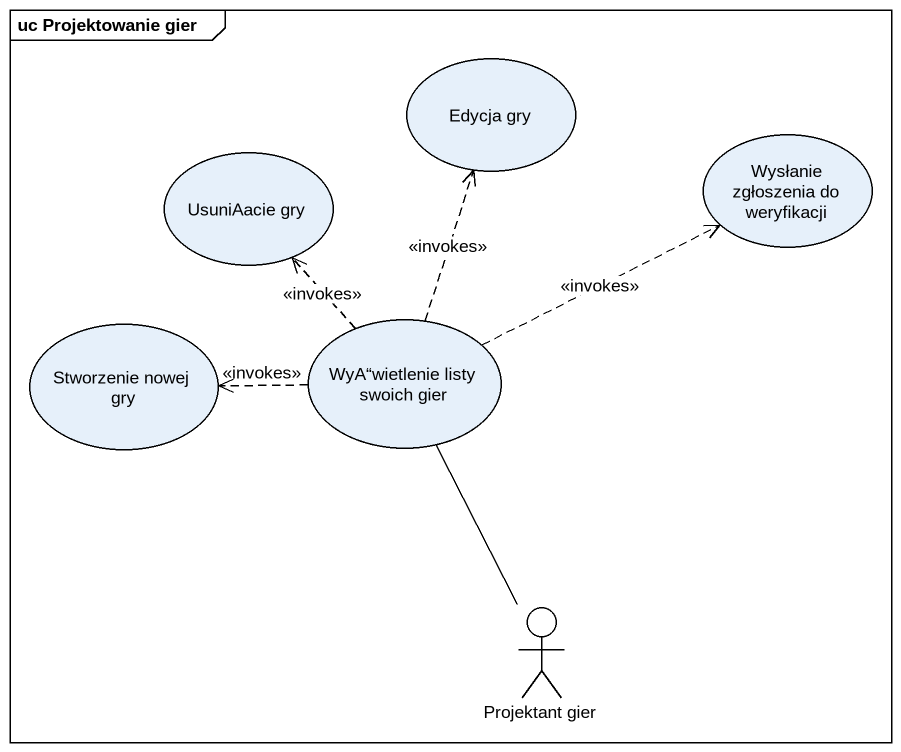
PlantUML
@startuml
mainframe uc Projektowanie gier
usecase "Edycja gry" as Edycja_gry
usecase "Wysłanie zgłoszenia do weryfikacji" as Wysłanie_zgłoszenia_do
usecase "UsuniAacie gry" as UsuniAacie_gry
usecase "Stworzenie nowej gry" as Stworzenie_nowej_gry
usecase "WyA“wietlenie listy swoich gier" as WyA_wietlenie_listy_swoich
actor "Projektant gier" as Projektant_gier
WyA_wietlenie_listy_swoich .up.> Edycja_gry : <<invokes>>
WyA_wietlenie_listy_swoich .right.> Wysłanie_zgłoszenia_do : <<invokes>>
WyA_wietlenie_listy_swoich .up.> UsuniAacie_gry : <<invokes>>
WyA_wietlenie_listy_swoich .left.> Stworzenie_nowej_gry : <<invokes>>
Projektant_gier -up- WyA_wietlenie_listy_swoich
@enduml
